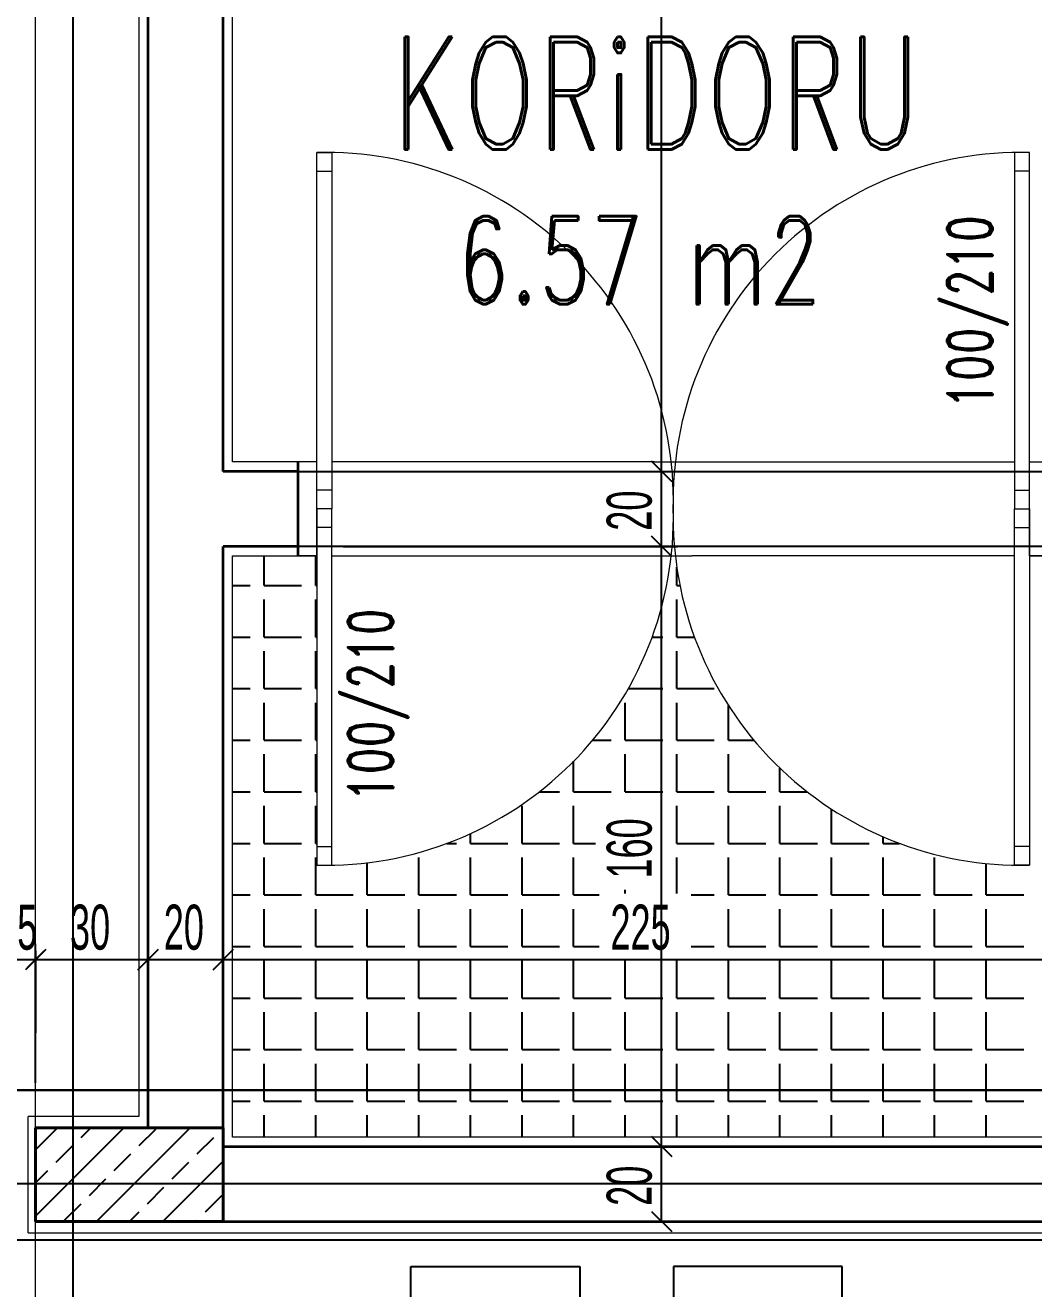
# Model space of a CAD drawing. Header units: inches. Extents: x -7543 to -822, y 102837 to 190349.
# Drawn here: x -836.45985 to -836.43296, y 102836.9112 to 102836.94489 of the extents above; entities that cross this region are included whole.
import ezdxf

# ---------------------------------------------------------------- set-up
doc = ezdxf.new("R2010")
doc.units = ezdxf.units.IN
doc.header["$MEASUREMENT"] = 0
doc.linetypes.add('__ZG_T_P__9', pattern=[22, 1, -10, 1, -10])
doc.linetypes.add('DASHDOTX2', pattern=[2, 1, -0.5, 0, -0.5])
doc.layers.get('Defpoints').update_dxf_attribs({"lineweight": 25})
for name, color, linetype, lineweight in [('AKS', 1, 'Continuous', 25), ('ICOL', 55, 'Continuous', 25), ('İZ DÜŞÜM', 253, 'Continuous', 20), ('KOLON', 2, 'Continuous', 40), ('SIVA', 150, 'Continuous', 15), ('TARAMA', 8, 'Continuous', 25), ('YAZI', 7, 'Continuous', 25)]:
    doc.layers.add(name, color=color, linetype=linetype, lineweight=lineweight)
for name, color, linetype, lineweight, true_color in [('DUVAR', 7, 'Continuous', 35, 0xfc4642), ('KAPI', 7, 'Continuous', 18, 0xffb360), ('TEFRİŞ', 7, 'Continuous', 25, 0x78462c)]:
    doc.layers.add(name, color=color, linetype=linetype, lineweight=lineweight, true_color=true_color)
doc.styles.add('OLCU', font='tromand.shx', dxfattribs={"width": 0.6, "height": 12})
doc.styles.add('st1', font='romandtw.shx', dxfattribs={"width": 0.7, "height": 40})

msp = doc.modelspace()

# ---------------------------------------------------------------- linework, layer by layer
at = {"layer": 'AKS', "linetype": 'DASHDOTX2', "ltscale": 10}
for p, q in [((-836.4585718610788, 102836.7988540981), (-836.4585718610788, 102837.0276068509)), ((-836.761077946379, 102836.9164930621), (-836.4305718610788, 102836.9164930621)), ((-836.3421897165874, 102836.9164930621), (-836.4982301355558, 102836.9164930621)), ((-836.3421897165874, 102836.9139930621), (-836.5470718610787, 102836.9139930621)), ((-836.3421897165874, 102836.9124930621), (-836.5470718610787, 102836.9124930621))]:
    msp.add_line(p, q, dxfattribs=at)
at = {"layer": 'Defpoints', "color": 3}
for p, q in [((-836.4565718610785, 102836.9309935745), (-836.4565718610785, 102836.9619935745)), ((-836.4545718610785, 102836.9609935745), (-836.4545718610785, 102836.9329935745)), ((-836.4545718610785, 102836.9329935745), (-836.4525718610785, 102836.9329935745)), ((-836.4525718610785, 102836.9329935745), (-836.4325718610785, 102836.9329935745)), ((-836.4565718610785, 102836.9154930621), (-836.4565718610785, 102836.9309935745)), ((-836.4525718610785, 102836.9309935745), (-836.4545718610785, 102836.9309935745)), ((-836.4545718610785, 102836.9309935745), (-836.4545718610785, 102836.9149930621)), ((-836.4325718610785, 102836.9309935745), (-836.4525718610785, 102836.9309935745)), ((-836.4595718610788, 102836.9129930621), (-836.4595718610788, 102836.9154930621)), ((-836.4595718610788, 102836.9154930621), (-836.4565718610785, 102836.9154930621)), ((-836.4545718610785, 102836.9149930621), (-836.4320718610787, 102836.9149930621)), ((-836.4545718610785, 102836.9129930621), (-836.4595718610788, 102836.9129930621)), ((-836.4320718610787, 102836.9129930621), (-836.4545718610785, 102836.9129930621))]:
    msp.add_line(p, q, dxfattribs=at)
at = {"layer": 'Defpoints'}
for p, q in [((-836.4525718610785, 102836.9329935745), (-836.4325718610785, 102836.9329935745)), ((-836.4325718610785, 102836.9309935745), (-836.4525718610785, 102836.9309935745))]:
    msp.add_line(p, q, dxfattribs=at)
at = {"layer": 'DUVAR'}
for p, q in [((-836.4565718610785, 102836.9283054819), (-836.4565718610785, 102836.9619935745)), ((-836.4545718610785, 102836.9329935745), (-836.4545718610785, 102836.9609935745)), ((-836.4525718610785, 102836.9307435745), (-836.4525718610785, 102836.9332435745)), ((-836.4525718610785, 102836.9329935745), (-836.4545718610785, 102836.9329935745)), ((-836.4565718610785, 102836.9154930621), (-836.4565718610785, 102836.9309935745)), ((-836.4545718610785, 102836.9144930621), (-836.4545718610785, 102836.9309935745)), ((-836.4545718610785, 102836.9144930621), (-836.4545718610785, 102836.9309935745)), ((-836.4525718610785, 102836.9309935745), (-836.4545718610785, 102836.9309935745)), ((-836.4545718610785, 102836.9149930621), (-836.4320718610785, 102836.9149930621)), ((-836.4545718610785, 102836.9129930621), (-836.4320718610785, 102836.9129930621))]:
    msp.add_line(p, q, dxfattribs=at)
at = {"layer": 'ICOL'}
for p, q in [((-836.4428830148503, 102836.9329935745), (-836.4428830148503, 102836.9609935745)), ((-836.4426130148503, 102836.9327235745), (-836.4431530148503, 102836.9332635745)), ((-836.4431530148503, 102836.9332635745), (-836.4426130148503, 102836.9327235745)), ((-836.4513718610785, 102836.9329935745), (-836.4424630148502, 102836.9329935745)), ((-836.4513718610785, 102836.9329935745), (-836.4424630148502, 102836.9329935745)), ((-836.4428830148503, 102836.9309935745), (-836.4428830148503, 102836.9329935745)), ((-836.4426130148503, 102836.9307235745), (-836.4431530148503, 102836.9312635745)), ((-836.4431530148503, 102836.9312635745), (-836.4426130148503, 102836.9307235745)), ((-836.4513718610785, 102836.9309935745), (-836.4424630148502, 102836.9309935745)), ((-836.4513718610785, 102836.9309935745), (-836.4424630148502, 102836.9309935745)), ((-836.4428830148503, 102836.9149930621), (-836.4428830148503, 102836.9309935745)), ((-836.4593018610788, 102836.9202468815), (-836.4598418610788, 102836.9197068815)), ((-836.4595718610788, 102836.9166930621), (-836.4595718610788, 102836.9203968815)), ((-836.4568418610786, 102836.9197068815), (-836.4563018610786, 102836.9202468815)), ((-836.4563018610786, 102836.9202468815), (-836.4568418610786, 102836.9197068815)), ((-836.4565718610786, 102836.9177120003), (-836.4565718610786, 102836.9203968815)), ((-836.4565718610786, 102836.9177120003), (-836.4565718610786, 102836.9203968815)), ((-836.4548418610785, 102836.9197068815), (-836.4543018610785, 102836.9202468815)), ((-836.4543018610785, 102836.9202468815), (-836.4548418610785, 102836.9197068815)), ((-836.4545718610785, 102836.9182949593), (-836.4545718610785, 102836.9203968815)), ((-836.4545718610785, 102836.9182949593), (-836.4545718610785, 102836.9203968815)), ((-836.4600718610787, 102836.9199768815), (-836.4595718610788, 102836.9199768815)), ((-836.459351243763, 102836.9201974988), (-836.4597924783944, 102836.9197562642)), ((-836.4595718610788, 102836.9202108815), (-836.4595718610788, 102836.9180268815)), ((-836.4595718610788, 102836.9199768815), (-836.4565718610786, 102836.9199768815)), ((-836.4594938610787, 102836.9199768815), (-836.4594158610787, 102836.9199768815)), ((-836.4565718610786, 102836.9199768815), (-836.4545718610785, 102836.9199768815)), ((-836.4545718610785, 102836.9199768815), (-836.4320718610787, 102836.9199768815)), ((-836.4426130148503, 102836.9147230621), (-836.4431530148503, 102836.9152630621)), ((-836.4431530148503, 102836.9152630621), (-836.4426130148503, 102836.9147230621)), ((-836.4427798735333, 102836.9149930621), (-836.4433030148502, 102836.9149930621)), ((-836.4427798735333, 102836.9149930621), (-836.4433030148502, 102836.9149930621)), ((-836.4428830148503, 102836.9129930621), (-836.4428830148503, 102836.9149930621)), ((-836.4431530148503, 102836.9132630621), (-836.4426130148503, 102836.9127230621)), ((-836.4427798735333, 102836.9129930621), (-836.4433030148502, 102836.9129930621))]:
    msp.add_line(p, q, dxfattribs=at)
at = {"layer": 'İZ DÜŞÜM', "linetype": '__ZG_T_P__9'}
msp.add_line((-836.4595718610788, 102836.8149930621), (-836.4595718610788, 102836.9899930621), dxfattribs=at)
at = {"layer": 'KAPI'}
for p, q in [((-836.4520718610786, 102836.9319935745), (-836.4520718610786, 102836.9414935745)), ((-836.4520718610786, 102836.9414935745), (-836.4516718610785, 102836.9414935745)), ((-836.4516718610785, 102836.9414935745), (-836.4516718610785, 102836.9319935745)), ((-836.4330718610786, 102836.9414935745), (-836.4334718610785, 102836.9414935745)), ((-836.4334718610785, 102836.9414935745), (-836.4334718610785, 102836.9319935745)), ((-836.4330718610786, 102836.9319935745), (-836.4330718610786, 102836.9414935745)), ((-836.4520718610786, 102836.9409935745), (-836.4516718610785, 102836.9409935745)), ((-836.4330718610786, 102836.9409935745), (-836.4334718610785, 102836.9409935745)), ((-836.4520718610786, 102836.9332435745), (-836.4525718610785, 102836.9332435745)), ((-836.4520718610786, 102836.9307435745), (-836.4520718610786, 102836.9332435745)), ((-836.4430718610786, 102836.9332435745), (-836.4516718610786, 102836.9332435745)), ((-836.4430718610786, 102836.9332435745), (-836.4420718610786, 102836.9332435745)), ((-836.4420718610785, 102836.9332435745), (-836.4334718610785, 102836.9332435745)), ((-836.4330718610786, 102836.9307435745), (-836.4330718610786, 102836.9332435745)), ((-836.4330718610786, 102836.9332435745), (-836.4325718610785, 102836.9332435745)), ((-836.4516718610785, 102836.9324935745), (-836.4520718610786, 102836.9324935745)), ((-836.4334718610785, 102836.9324935745), (-836.4330718610786, 102836.9324935745)), ((-836.4520718610786, 102836.9319935745), (-836.4520718610786, 102836.9224935745)), ((-836.4516718610785, 102836.9319935745), (-836.4520718610786, 102836.9319935745)), ((-836.4516718610786, 102836.9224935745), (-836.4516718610786, 102836.9319935745)), ((-836.4334718610785, 102836.9224935745), (-836.4334718610785, 102836.9319935745)), ((-836.4334718610785, 102836.9319935745), (-836.4330718610786, 102836.9319935745)), ((-836.4330718610786, 102836.9319935745), (-836.4330718610786, 102836.9224935745)), ((-836.4516718610785, 102836.9314935745), (-836.4520718610786, 102836.9314935745)), ((-836.4334718610785, 102836.9314935745), (-836.4330718610786, 102836.9314935745)), ((-836.4525718610785, 102836.9307435745), (-836.4520718610786, 102836.9307435745)), ((-836.4520718610786, 102836.9307435745), (-836.4525718610785, 102836.9307435745)), ((-836.4516718610786, 102836.9307435745), (-836.4430718610786, 102836.9307435745)), ((-836.4430718610786, 102836.9307435745), (-836.4420718610786, 102836.9307435745)), ((-836.4334718610785, 102836.9307435745), (-836.4420718610786, 102836.9307435745)), ((-836.4325718610785, 102836.9307435745), (-836.4330718610786, 102836.9307435745)), ((-836.4330718610786, 102836.9307435745), (-836.4325718610785, 102836.9307435745)), ((-836.4520718610786, 102836.9229935745), (-836.4516718610786, 102836.9229935745)), ((-836.4330718610786, 102836.9229935745), (-836.4334718610785, 102836.9229935745)), ((-836.4520718610786, 102836.9224935745), (-836.4516718610786, 102836.9224935745)), ((-836.4330718610786, 102836.9224935745), (-836.4334718610785, 102836.9224935745))]:
    msp.add_line(p, q, dxfattribs=at)
for centre, radius, start, end in [((-836.4518425875438, 102836.932222848), 0.009273561103816644, 358.5833117699736, 91.41668819081184), ((-836.4333011346133, 102836.932222848), 0.009273561103800086, 88.58331180918816, 181.4166882300264), ((-836.4518425875438, 102836.931764301), 0.009273561103816644, 268.5833118091882, 1.416688230026377), ((-836.4333011346133, 102836.931764301), 0.009273561103800086, 178.5833117699736, 271.4166881908119)]:
    msp.add_arc(centre, radius, start, end, dxfattribs=at)
at = {"layer": 'KOLON'}
for p, q in [((-836.4595718610788, 102836.9129930621), (-836.4595718610788, 102836.9154930621)), ((-836.4595718610788, 102836.9154930621), (-836.4545718610788, 102836.9154930621)), ((-836.4545718610788, 102836.9154930621), (-836.4545718610788, 102836.9129930621)), ((-836.4545718610788, 102836.9129930621), (-836.4595718610788, 102836.9129930621))]:
    msp.add_line(p, q, dxfattribs=at)
at = {"layer": 'SIVA'}
for p, q in [((-836.4568218610785, 102836.9617435745), (-836.4568218610785, 102836.9283054819)), ((-836.4543218610786, 102836.9332435745), (-836.4543218610786, 102836.9607435745)), ((-836.4525718610785, 102836.9332435745), (-836.4543218610786, 102836.9332435745)), ((-836.4543218610786, 102836.9152430621), (-836.4543218610786, 102836.9307435745)), ((-836.4543218610786, 102836.9307435745), (-836.4525718610785, 102836.9307435745)), ((-836.4568218610785, 102836.9283054819), (-836.4568218610785, 102836.9157930621)), ((-836.4597718610787, 102836.9126930621), (-836.4597718610787, 102836.9157930621)), ((-836.4568218610785, 102836.9157930621), (-836.4597718610787, 102836.9157930621)), ((-836.4323218610787, 102836.9152430621), (-836.4543218610786, 102836.9152430621)), ((-836.4597718610787, 102836.9126930621), (-836.4323218610788, 102836.9126930621))]:
    msp.add_line(p, q, dxfattribs=at)
at = {"layer": 'TARAMA'}
for p, q in [((-836.4534792291789, 102836.9299494728), (-836.4534792291789, 102836.9307435745)), ((-836.452104229179, 102836.9299494728), (-836.452104229179, 102836.9307435745)), ((-836.442479229179, 102836.9299494728), (-836.442479229179, 102836.9304370799)), ((-836.4543218610786, 102836.9299494728), (-836.4538542291789, 102836.9299494728)), ((-836.4534792291789, 102836.9299494728), (-836.452479229179, 102836.9299494728)), ((-836.452104229179, 102836.9299494728), (-836.4520718610786, 102836.9299494728)), ((-836.442479229179, 102836.9299494728), (-836.4423953819388, 102836.9299494728)), ((-836.4534792291789, 102836.9285744728), (-836.4534792291789, 102836.9295744728)), ((-836.452104229179, 102836.9285744728), (-836.452104229179, 102836.9295744728)), ((-836.442479229179, 102836.9285744728), (-836.442479229179, 102836.9295744728)), ((-836.4543218610786, 102836.9285744728), (-836.4538542291789, 102836.9285744728)), ((-836.4534792291789, 102836.9285744728), (-836.452479229179, 102836.9285744728)), ((-836.452104229179, 102836.9285744728), (-836.4520718610786, 102836.9285744728)), ((-836.4431348937005, 102836.9285744728), (-836.4428542291789, 102836.9285744728)), ((-836.442479229179, 102836.9285744728), (-836.4420088284566, 102836.9285744728)), ((-836.4534792291789, 102836.9271994728), (-836.4534792291789, 102836.9281994728)), ((-836.452104229179, 102836.9271994728), (-836.452104229179, 102836.9281994728)), ((-836.442479229179, 102836.9271994728), (-836.442479229179, 102836.9281994728)), ((-836.4543218610786, 102836.9271994728), (-836.4538542291789, 102836.9271994728)), ((-836.4534792291789, 102836.9271994728), (-836.452479229179, 102836.9271994728)), ((-836.452104229179, 102836.9271994728), (-836.4520718610786, 102836.9271994728)), ((-836.4437703338485, 102836.9271994728), (-836.4428542291789, 102836.9271994728)), ((-836.442479229179, 102836.9271994728), (-836.4414792291789, 102836.9271994728)), ((-836.4534792291789, 102836.9258244728), (-836.4534792291789, 102836.9268244728)), ((-836.452104229179, 102836.9258244728), (-836.452104229179, 102836.9268244728)), ((-836.4438542291789, 102836.9258244728), (-836.4438542291789, 102836.9268244728)), ((-836.442479229179, 102836.9258244728), (-836.442479229179, 102836.9268244728)), ((-836.4411042291789, 102836.9258244728), (-836.4411042291789, 102836.9267532481)), ((-836.4543218610786, 102836.9258244728), (-836.4538542291789, 102836.9258244728)), ((-836.4534792291789, 102836.9258244728), (-836.452479229179, 102836.9258244728)), ((-836.452104229179, 102836.9258244728), (-836.4520718610786, 102836.9258244728)), ((-836.4447209741472, 102836.9258244728), (-836.444229229179, 102836.9258244728)), ((-836.4438542291789, 102836.9258244728), (-836.4428542291789, 102836.9258244728)), ((-836.442479229179, 102836.9258244728), (-836.4414792291789, 102836.9258244728)), ((-836.4411042291789, 102836.9258244728), (-836.44042274801, 102836.9258244728)), ((-836.4534792291789, 102836.9244494728), (-836.4534792291789, 102836.9254494728)), ((-836.452104229179, 102836.9244494728), (-836.452104229179, 102836.9254494728)), ((-836.4438542291789, 102836.9244494728), (-836.4438542291789, 102836.9254494728)), ((-836.442479229179, 102836.9244494728), (-836.442479229179, 102836.9254494728)), ((-836.4411042291789, 102836.9244494728), (-836.4411042291789, 102836.9254494728)), ((-836.445229229179, 102836.9244494728), (-836.445229229179, 102836.9252633451)), ((-836.439729229179, 102836.9244494728), (-836.439729229179, 102836.9250801005)), ((-836.4543218610786, 102836.9244494728), (-836.4538542291789, 102836.9244494728)), ((-836.4534792291789, 102836.9244494728), (-836.452479229179, 102836.9244494728)), ((-836.452104229179, 102836.9244494728), (-836.4520718610786, 102836.9244494728)), ((-836.4461423923698, 102836.9244494728), (-836.4456042291789, 102836.9244494728)), ((-836.445229229179, 102836.9244494728), (-836.444229229179, 102836.9244494728)), ((-836.4438542291789, 102836.9244494728), (-836.4428542291789, 102836.9244494728)), ((-836.442479229179, 102836.9244494728), (-836.4414792291789, 102836.9244494728)), ((-836.4411042291789, 102836.9244494728), (-836.4401042291789, 102836.9244494728)), ((-836.439729229179, 102836.9244494728), (-836.4390013297873, 102836.9244494728)), ((-836.4534792291789, 102836.9230744728), (-836.4534792291789, 102836.9240744728)), ((-836.452104229179, 102836.9230744728), (-836.452104229179, 102836.9240744728)), ((-836.4466042291789, 102836.9230744728), (-836.4466042291789, 102836.9240744728)), ((-836.445229229179, 102836.9230744728), (-836.445229229179, 102836.9240744728)), ((-836.442479229179, 102836.9230744728), (-836.442479229179, 102836.9240744728)), ((-836.4411042291789, 102836.9230744728), (-836.4411042291789, 102836.9240744728)), ((-836.439729229179, 102836.9230744728), (-836.439729229179, 102836.9240744728)), ((-836.4383542291789, 102836.9230744728), (-836.4383542291789, 102836.9239883656)), ((-836.4479792291789, 102836.9230744728), (-836.4479792291789, 102836.923333797)), ((-836.4543218610786, 102836.9230744728), (-836.4538542291789, 102836.9230744728)), ((-836.4534792291789, 102836.9230744728), (-836.452479229179, 102836.9230744728)), ((-836.452104229179, 102836.9230744728), (-836.4520718610786, 102836.9230744728)), ((-836.4486044055426, 102836.9230744728), (-836.4483542291789, 102836.9230744728)), ((-836.4479792291789, 102836.9230744728), (-836.446979229179, 102836.9230744728)), ((-836.4466042291789, 102836.9230744728), (-836.4456042291789, 102836.9230744728)), ((-836.445229229179, 102836.9230744728), (-836.4446470148503, 102836.9230744728)), ((-836.442479229179, 102836.9230744728), (-836.4414792291789, 102836.9230744728)), ((-836.4411042291789, 102836.9230744728), (-836.4401042291789, 102836.9230744728)), ((-836.439729229179, 102836.9230744728), (-836.438729229179, 102836.9230744728)), ((-836.4383542291789, 102836.9230744728), (-836.4373542291789, 102836.9230744728)), ((-836.4369792291789, 102836.9230744728), (-836.4369792291789, 102836.923251337)), ((-836.4369792291789, 102836.9230744728), (-836.4365393166145, 102836.9230744728)), ((-836.4534792291789, 102836.9216994728), (-836.4534792291789, 102836.9226994728)), ((-836.452104229179, 102836.9216994728), (-836.452104229179, 102836.9226994728)), ((-836.4493542291789, 102836.9216994728), (-836.4493542291789, 102836.9226994728)), ((-836.4479792291789, 102836.9216994728), (-836.4479792291789, 102836.9226994728)), ((-836.4466042291789, 102836.9216994728), (-836.4466042291789, 102836.9226994728)), ((-836.445229229179, 102836.9216994728), (-836.445229229179, 102836.9226994728)), ((-836.442479229179, 102836.9217408815), (-836.442479229179, 102836.9226994728)), ((-836.4411042291789, 102836.9216994728), (-836.4411042291789, 102836.9226994728)), ((-836.439729229179, 102836.9216994728), (-836.439729229179, 102836.9226994728)), ((-836.4383542291789, 102836.9216994728), (-836.4383542291789, 102836.9226994728)), ((-836.4369792291789, 102836.9216994728), (-836.4369792291789, 102836.9226994728)), ((-836.4356042291789, 102836.9216994728), (-836.4356042291789, 102836.9226994728)), ((-836.4507292291789, 102836.9216994728), (-836.4507292291789, 102836.9225578158)), ((-836.434229229179, 102836.9216994728), (-836.434229229179, 102836.9225372984)), ((-836.4543218610786, 102836.9216994728), (-836.4538542291789, 102836.9216994728)), ((-836.4534792291789, 102836.9216994728), (-836.452479229179, 102836.9216994728)), ((-836.452104229179, 102836.9216994728), (-836.4511042291789, 102836.9216994728)), ((-836.4507292291789, 102836.9216994728), (-836.449729229179, 102836.9216994728)), ((-836.4493542291789, 102836.9216994728), (-836.4483542291789, 102836.9216994728)), ((-836.4479792291789, 102836.9216994728), (-836.446979229179, 102836.9216994728)), ((-836.4466042291789, 102836.9216994728), (-836.4456042291789, 102836.9216994728)), ((-836.445229229179, 102836.9216994728), (-836.4445475753644, 102836.9216994728)), ((-836.4438542291789, 102836.9217408815), (-836.4438542291789, 102836.9218361754)), ((-836.4420961467929, 102836.9216994728), (-836.4414792291789, 102836.9216994728)), ((-836.4411042291789, 102836.9216994728), (-836.4401042291789, 102836.9216994728)), ((-836.439729229179, 102836.9216994728), (-836.438729229179, 102836.9216994728)), ((-836.4383542291789, 102836.9216994728), (-836.4373542291789, 102836.9216994728)), ((-836.4369792291789, 102836.9216994728), (-836.4359792291789, 102836.9216994728)), ((-836.4356042291789, 102836.9216994728), (-836.434604229179, 102836.9216994728)), ((-836.434229229179, 102836.9216994728), (-836.4332292291789, 102836.9216994728)), ((-836.4534792291789, 102836.9203244728), (-836.4534792291789, 102836.9213244728)), ((-836.452104229179, 102836.9203244728), (-836.452104229179, 102836.9213244728)), ((-836.4507292291789, 102836.9203244728), (-836.4507292291789, 102836.9213244728)), ((-836.4493542291789, 102836.9203244728), (-836.4493542291789, 102836.9213244728)), ((-836.4479792291789, 102836.9203244728), (-836.4479792291789, 102836.9213244728)), ((-836.4466042291789, 102836.9203244728), (-836.4466042291789, 102836.9213244728)), ((-836.445229229179, 102836.9203244728), (-836.445229229179, 102836.9213244728)), ((-836.4411042291789, 102836.9203244728), (-836.4411042291789, 102836.9213244728)), ((-836.439729229179, 102836.9203244728), (-836.439729229179, 102836.9213244728)), ((-836.4383542291789, 102836.9203244728), (-836.4383542291789, 102836.9213244728)), ((-836.4369792291789, 102836.9203244728), (-836.4369792291789, 102836.9213244728)), ((-836.4356042291789, 102836.9203244728), (-836.4356042291789, 102836.9213244728)), ((-836.434229229179, 102836.9203244728), (-836.434229229179, 102836.9213244728)), ((-836.4543218610786, 102836.9203244728), (-836.4538542291789, 102836.9203244728)), ((-836.4534792291789, 102836.9203244728), (-836.452479229179, 102836.9203244728)), ((-836.452104229179, 102836.9203244728), (-836.4511042291789, 102836.9203244728)), ((-836.4507292291789, 102836.9203244728), (-836.449729229179, 102836.9203244728)), ((-836.4493542291789, 102836.9203244728), (-836.4483542291789, 102836.9203244728)), ((-836.4479792291789, 102836.9203244728), (-836.446979229179, 102836.9203244728)), ((-836.4466042291789, 102836.9203244728), (-836.4456042291789, 102836.9203244728)), ((-836.445229229179, 102836.9203244728), (-836.4445475753644, 102836.9203244728)), ((-836.4420961467929, 102836.9203244728), (-836.4414792291789, 102836.9203244728)), ((-836.4411042291789, 102836.9203244728), (-836.4401042291789, 102836.9203244728)), ((-836.439729229179, 102836.9203244728), (-836.438729229179, 102836.9203244728)), ((-836.4383542291789, 102836.9203244728), (-836.4373542291789, 102836.9203244728)), ((-836.4369792291789, 102836.9203244728), (-836.4359792291789, 102836.9203244728)), ((-836.4356042291789, 102836.9203244728), (-836.434604229179, 102836.9203244728)), ((-836.434229229179, 102836.9203244728), (-836.4332292291789, 102836.9203244728)), ((-836.4534792291789, 102836.9189494728), (-836.4534792291789, 102836.9199494728)), ((-836.452104229179, 102836.9189494728), (-836.452104229179, 102836.9199494728)), ((-836.4507292291789, 102836.9189494728), (-836.4507292291789, 102836.9199494728)), ((-836.4493542291789, 102836.9189494728), (-836.4493542291789, 102836.9199494728)), ((-836.4479792291789, 102836.9189494728), (-836.4479792291789, 102836.9199494728)), ((-836.4466042291789, 102836.9189494728), (-836.4466042291789, 102836.9199494728)), ((-836.445229229179, 102836.9189494728), (-836.445229229179, 102836.9199494728)), ((-836.4438542291789, 102836.9189494728), (-836.4438542291789, 102836.9199408815)), ((-836.442479229179, 102836.9189494728), (-836.442479229179, 102836.9199408815)), ((-836.4411042291789, 102836.9189494728), (-836.4411042291789, 102836.9199494728)), ((-836.439729229179, 102836.9189494728), (-836.439729229179, 102836.9199494728)), ((-836.4383542291789, 102836.9189494728), (-836.4383542291789, 102836.9199494728)), ((-836.4369792291789, 102836.9189494728), (-836.4369792291789, 102836.9199494728)), ((-836.4356042291789, 102836.9189494728), (-836.4356042291789, 102836.9199494728)), ((-836.434229229179, 102836.9189494728), (-836.434229229179, 102836.9199494728)), ((-836.4543218610786, 102836.9189494728), (-836.4538542291789, 102836.9189494728)), ((-836.4534792291789, 102836.9189494728), (-836.452479229179, 102836.9189494728)), ((-836.452104229179, 102836.9189494728), (-836.4511042291789, 102836.9189494728)), ((-836.4507292291789, 102836.9189494728), (-836.449729229179, 102836.9189494728)), ((-836.4493542291789, 102836.9189494728), (-836.4483542291789, 102836.9189494728)), ((-836.4479792291789, 102836.9189494728), (-836.446979229179, 102836.9189494728)), ((-836.4466042291789, 102836.9189494728), (-836.4456042291789, 102836.9189494728)), ((-836.445229229179, 102836.9189494728), (-836.444229229179, 102836.9189494728)), ((-836.4438542291789, 102836.9189494728), (-836.4428542291789, 102836.9189494728)), ((-836.442479229179, 102836.9189494728), (-836.4414792291789, 102836.9189494728)), ((-836.4411042291789, 102836.9189494728), (-836.4401042291789, 102836.9189494728)), ((-836.439729229179, 102836.9189494728), (-836.438729229179, 102836.9189494728)), ((-836.4383542291789, 102836.9189494728), (-836.4373542291789, 102836.9189494728)), ((-836.4369792291789, 102836.9189494728), (-836.4359792291789, 102836.9189494728)), ((-836.4356042291789, 102836.9189494728), (-836.434604229179, 102836.9189494728)), ((-836.434229229179, 102836.9189494728), (-836.4332292291789, 102836.9189494728)), ((-836.4534792291789, 102836.9175744728), (-836.4534792291789, 102836.9185744728)), ((-836.452104229179, 102836.9175744728), (-836.452104229179, 102836.9185744728)), ((-836.4507292291789, 102836.9175744728), (-836.4507292291789, 102836.9185744728)), ((-836.4493542291789, 102836.9175744728), (-836.4493542291789, 102836.9185744728)), ((-836.4479792291789, 102836.9175744728), (-836.4479792291789, 102836.9185744728)), ((-836.4466042291789, 102836.9175744728), (-836.4466042291789, 102836.9185744728)), ((-836.445229229179, 102836.9175744728), (-836.445229229179, 102836.9185744728)), ((-836.4438542291789, 102836.9175744728), (-836.4438542291789, 102836.9185744728)), ((-836.442479229179, 102836.9175744728), (-836.442479229179, 102836.9185744728)), ((-836.4411042291789, 102836.9175744728), (-836.4411042291789, 102836.9185744728)), ((-836.439729229179, 102836.9175744728), (-836.439729229179, 102836.9185744728)), ((-836.4383542291789, 102836.9175744728), (-836.4383542291789, 102836.9185744728)), ((-836.4369792291789, 102836.9175744728), (-836.4369792291789, 102836.9185744728)), ((-836.4356042291789, 102836.9175744728), (-836.4356042291789, 102836.9185744728)), ((-836.434229229179, 102836.9175744728), (-836.434229229179, 102836.9185744728)), ((-836.4543218610786, 102836.9175744728), (-836.4538542291789, 102836.9175744728)), ((-836.4534792291789, 102836.9175744728), (-836.452479229179, 102836.9175744728)), ((-836.452104229179, 102836.9175744728), (-836.4511042291789, 102836.9175744728)), ((-836.4507292291789, 102836.9175744728), (-836.449729229179, 102836.9175744728)), ((-836.4493542291789, 102836.9175744728), (-836.4483542291789, 102836.9175744728)), ((-836.4479792291789, 102836.9175744728), (-836.446979229179, 102836.9175744728)), ((-836.4466042291789, 102836.9175744728), (-836.4456042291789, 102836.9175744728)), ((-836.445229229179, 102836.9175744728), (-836.444229229179, 102836.9175744728)), ((-836.4438542291789, 102836.9175744728), (-836.4428542291789, 102836.9175744728)), ((-836.442479229179, 102836.9175744728), (-836.4414792291789, 102836.9175744728)), ((-836.4411042291789, 102836.9175744728), (-836.4401042291789, 102836.9175744728)), ((-836.439729229179, 102836.9175744728), (-836.438729229179, 102836.9175744728)), ((-836.4383542291789, 102836.9175744728), (-836.4373542291789, 102836.9175744728)), ((-836.4369792291789, 102836.9175744728), (-836.4359792291789, 102836.9175744728)), ((-836.4356042291789, 102836.9175744728), (-836.434604229179, 102836.9175744728)), ((-836.434229229179, 102836.9175744728), (-836.4332292291789, 102836.9175744728)), ((-836.4534792291789, 102836.9164930621), (-836.4534792291789, 102836.9171994728)), ((-836.452104229179, 102836.9164930621), (-836.452104229179, 102836.9171994728)), ((-836.4507292291789, 102836.9164930621), (-836.4507292291789, 102836.9171994728)), ((-836.4493542291789, 102836.9164930621), (-836.4493542291789, 102836.9171994728)), ((-836.4479792291789, 102836.9164930621), (-836.4479792291789, 102836.9171994728)), ((-836.4466042291789, 102836.9164930621), (-836.4466042291789, 102836.9171994728)), ((-836.445229229179, 102836.9164930621), (-836.445229229179, 102836.9171994728)), ((-836.4438542291789, 102836.9164930621), (-836.4438542291789, 102836.9171994728)), ((-836.442479229179, 102836.9164930621), (-836.442479229179, 102836.9171994728)), ((-836.4411042291789, 102836.9164930621), (-836.4411042291789, 102836.9171994728)), ((-836.439729229179, 102836.9164930621), (-836.439729229179, 102836.9171994728)), ((-836.4383542291789, 102836.9164930621), (-836.4383542291789, 102836.9171994728)), ((-836.4369792291789, 102836.9164930621), (-836.4369792291789, 102836.9171994728)), ((-836.4356042291789, 102836.9164930621), (-836.4356042291789, 102836.9171994728)), ((-836.434229229179, 102836.9164930621), (-836.434229229179, 102836.9171994728)), ((-836.4543218610785, 102836.9161994728), (-836.4538542291789, 102836.9161994728)), ((-836.4534792291789, 102836.9161994728), (-836.4534792291789, 102836.9164930621)), ((-836.4534792291789, 102836.9161994728), (-836.452479229179, 102836.9161994728)), ((-836.452104229179, 102836.9161994728), (-836.452104229179, 102836.9164930621)), ((-836.452104229179, 102836.9161994728), (-836.4511042291789, 102836.9161994728)), ((-836.4507292291789, 102836.9161994728), (-836.4507292291789, 102836.9164930621)), ((-836.4507292291789, 102836.9161994728), (-836.449729229179, 102836.9161994728)), ((-836.4493542291789, 102836.9161994728), (-836.4493542291789, 102836.9164930621)), ((-836.4493542291789, 102836.9161994728), (-836.4483542291789, 102836.9161994728)), ((-836.4479792291789, 102836.9161994728), (-836.4479792291789, 102836.9164930621)), ((-836.4479792291789, 102836.9161994728), (-836.446979229179, 102836.9161994728)), ((-836.4466042291789, 102836.9161994728), (-836.4466042291789, 102836.9164930621)), ((-836.4466042291789, 102836.9161994728), (-836.4456042291789, 102836.9161994728)), ((-836.445229229179, 102836.9161994728), (-836.445229229179, 102836.9164930621)), ((-836.445229229179, 102836.9161994728), (-836.444229229179, 102836.9161994728)), ((-836.4438542291789, 102836.9161994728), (-836.4438542291789, 102836.9164930621)), ((-836.4438542291789, 102836.9161994728), (-836.4428542291789, 102836.9161994728)), ((-836.442479229179, 102836.9161994728), (-836.442479229179, 102836.9164930621)), ((-836.442479229179, 102836.9161994728), (-836.4414792291789, 102836.9161994728)), ((-836.4411042291789, 102836.9161994728), (-836.4411042291789, 102836.9164930621)), ((-836.4411042291789, 102836.9161994728), (-836.4401042291789, 102836.9161994728)), ((-836.439729229179, 102836.9161994728), (-836.439729229179, 102836.9164930621)), ((-836.439729229179, 102836.9161994728), (-836.438729229179, 102836.9161994728)), ((-836.4383542291789, 102836.9161994728), (-836.4383542291789, 102836.9164930621)), ((-836.4383542291789, 102836.9161994728), (-836.4373542291789, 102836.9161994728)), ((-836.4369792291789, 102836.9161994728), (-836.4369792291789, 102836.9164930621)), ((-836.4369792291789, 102836.9161994728), (-836.4359792291789, 102836.9161994728)), ((-836.4356042291789, 102836.9161994728), (-836.4356042291789, 102836.9164930621)), ((-836.4356042291789, 102836.9161994728), (-836.434604229179, 102836.9161994728)), ((-836.434229229179, 102836.9161994728), (-836.434229229179, 102836.9164930621)), ((-836.434229229179, 102836.9161994728), (-836.4332292291789, 102836.9161994728)), ((-836.4534792291789, 102836.9152430621), (-836.4534792291789, 102836.9158244728)), ((-836.452104229179, 102836.9152430621), (-836.452104229179, 102836.9158244728)), ((-836.4507292291789, 102836.9152430621), (-836.4507292291789, 102836.9158244728)), ((-836.4493542291789, 102836.9152430621), (-836.4493542291789, 102836.9158244728)), ((-836.4479792291789, 102836.9152430621), (-836.4479792291789, 102836.9158244728)), ((-836.4466042291789, 102836.9152430621), (-836.4466042291789, 102836.9158244728)), ((-836.445229229179, 102836.9152430621), (-836.445229229179, 102836.9158244728)), ((-836.4438542291789, 102836.9152430621), (-836.4438542291789, 102836.9158244728)), ((-836.442479229179, 102836.9152430621), (-836.442479229179, 102836.9158244728)), ((-836.4411042291789, 102836.9152430621), (-836.4411042291789, 102836.9158244728)), ((-836.439729229179, 102836.9152430621), (-836.439729229179, 102836.9158244728)), ((-836.4383542291789, 102836.9152430621), (-836.4383542291789, 102836.9158244728)), ((-836.4369792291789, 102836.9152430621), (-836.4369792291789, 102836.9158244728)), ((-836.4356042291789, 102836.9152430621), (-836.4356042291789, 102836.9158244728)), ((-836.434229229179, 102836.9152430621), (-836.434229229179, 102836.9158244728)), ((-836.4595718610788, 102836.9149070526), (-836.4589858515808, 102836.9154930621)), ((-836.4595718610788, 102836.9131392857), (-836.4572180846279, 102836.9154930621)), ((-836.4583590685236, 102836.9152359617), (-836.4581019681059, 102836.9154930621)), ((-836.4579503176749, 102836.9129930621), (-836.455450317675, 102836.9154930621)), ((-836.4568122724398, 102836.9150149908), (-836.4563703307016, 102836.9154569326)), ((-836.455265476356, 102836.91479402), (-836.4548235346177, 102836.9152359617)), ((-836.4546025637486, 102836.9154569326), (-836.4545718610788, 102836.9154876352)), ((-836.459021981131, 102836.9145730491), (-836.4585800393927, 102836.9150149908)), ((-836.4574751850472, 102836.9143520782), (-836.457033243309, 102836.91479402)), ((-836.4561825507219, 102836.9129930621), (-836.4545718610788, 102836.9146037518)), ((-836.4559283889633, 102836.9141311074), (-836.4554864472251, 102836.9145730491)), ((-836.4595718610788, 102836.9140231691), (-836.4592429520001, 102836.9143520782)), ((-836.4581380976546, 102836.9136891656), (-836.4576961559163, 102836.9141311074)), ((-836.4565913015707, 102836.9134681947), (-836.4561493598325, 102836.9139101365)), ((-836.4550445054869, 102836.9132472239), (-836.4546025637486, 102836.9136891656)), ((-836.4588010102618, 102836.913026253), (-836.4583590685237, 102836.9134681947)), ((-836.4570664341999, 102836.9129930621), (-836.4568122724398, 102836.9132472239)), ((-836.455298667247, 102836.9129930621), (-836.455265476356, 102836.913026253))]:
    msp.add_line(p, q, dxfattribs=at)
at = {"layer": 'TEFRİŞ'}
for p, q in [((-836.4495673565407, 102836.9072894332), (-836.4495673565407, 102836.9117894332)), ((-836.4495673565407, 102836.9117894332), (-836.4450673565407, 102836.9117894332)), ((-836.4450673565407, 102836.9117894332), (-836.4450673565407, 102836.9072894332)), ((-836.4425673565406, 102836.9117894332), (-836.4425673565406, 102836.9072894332)), ((-836.4380673565406, 102836.9117894332), (-836.4425673565406, 102836.9117894332)), ((-836.4380673565406, 102836.9072894332), (-836.4380673565406, 102836.9117894332))]:
    msp.add_line(p, q, dxfattribs=at)

# ---------------------------------------------------------------- texts
at = {"layer": 'ICOL', "style": 'OLCU', "width": 0.6}
for s, p in [('20', (-836.4431470148502, 102836.9314107173)), ('160', (-836.4431470148502, 102836.9221361754)), ('20', (-836.4431470148502, 102836.913410205))]:
    msp.add_text(s, height=0.0012, rotation=90, dxfattribs=at).set_placement(p)
for s, p in [('5', (-836.4600618610788, 102836.9202408815)), ('30', (-836.4586547182215, 102836.9202408815)), ('20', (-836.4561547182213, 102836.9202408815)), ('225', (-836.4442475753643, 102836.9202408815))]:
    msp.add_text(s, height=0.0012, dxfattribs=at).set_placement(p)
at = {"layer": 'KAPI', "style": 'st1', "width": 0.7}
for p in [(-836.434066188061, 102836.9346735962), (-836.4500432933901, 102836.9241935528)]:
    msp.add_text('100/210', height=0.0012, rotation=90, dxfattribs=at).set_placement(p)
at = {"layer": 'YAZI', "style": 'st1', "width": 0.7}
for s, height, p in [('KORiDORU', 0.003, (-836.4500875856104, 102836.9415783068)), ('6.57 m2', 0.00234375, (-836.4483418188703, 102836.9374503168))]:
    msp.add_text(s, height=height, dxfattribs=at).set_placement(p)

doc.saveas('drawing.dxf')
